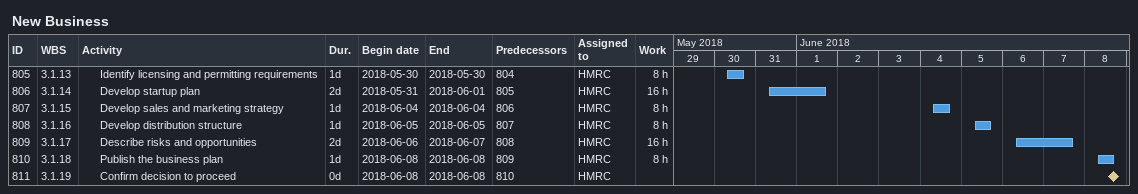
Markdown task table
New Business

| ID | WBS | Task | Duration | Start | Finish | Predecessors | Resources | Work (h) |
|---|---|---|---|---|---|---|---|---|
| 805 | 3.1.13 | Identify licensing and permitting requirements | 1d | 2018-05-30 | 2018-05-30 | 804 | HMRC | 8 |
| 806 | 3.1.14 | Develop startup plan | 2d | 2018-05-31 | 2018-06-01 | 805 | HMRC | 16 |
| 807 | 3.1.15 | Develop sales and marketing strategy | 1d | 2018-06-04 | 2018-06-04 | 806 | HMRC | 8 |
| 808 | 3.1.16 | Develop distribution structure | 1d | 2018-06-05 | 2018-06-05 | 807 | HMRC | 8 |
| 809 | 3.1.17 | Describe risks and opportunities | 2d | 2018-06-06 | 2018-06-07 | 808 | HMRC | 16 |
| 810 | 3.1.18 | Publish the business plan | 1d | 2018-06-08 | 2018-06-08 | 809 | HMRC | 8 |
| 811 | 3.1.19 | Confirm decision to proceed | 0d | 2018-06-08 | 2018-06-08 | 810 | HMRC |  |
